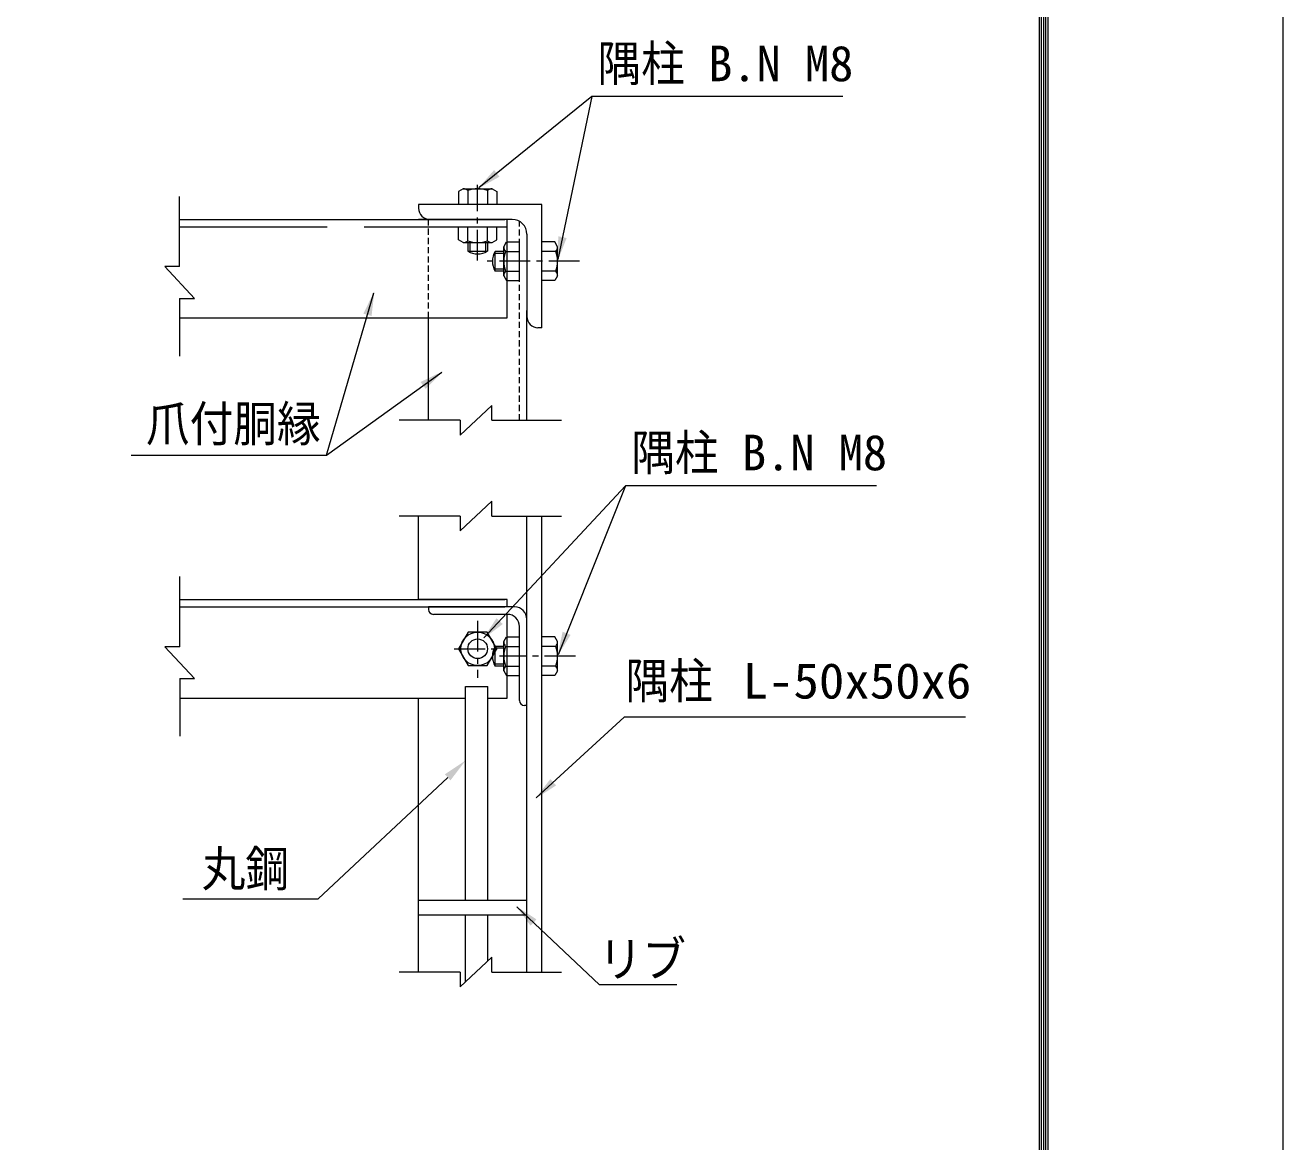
# Model space of a CAD drawing. Units: millimetres, scale not verified. Extents: x -4455 to 4455, y -3150 to 3150.
# Drawn here: x 2923 to 4455, y -1053 to 308 of the extents above; entities that cross this region are included whole.
import ezdxf
from ezdxf.enums import TextEntityAlignment as Align

# ---------------------------------------------------------------- set-up
doc = ezdxf.new("R2010")
doc.units = ezdxf.units.MM
doc.header["$LTSCALE"] = 30
for name, pattern in [('DASHED', [7.5, 6, -1.5]), ('USER1', [2, 1.25, -0.25, 0.25, -0.25]), ('USER2', [0.375, 0.25, -0.125])]:
    doc.linetypes.add(name, pattern=pattern)
for name, color, linetype, lineweight in [('0-0_7詳細', 7, 'Continuous', 18), ('0-3_0', 1, 'Continuous', 18), ('0-E_D-TTL', 7, 'Continuous', 9)]:
    doc.layers.add(name, color=color, linetype=linetype, lineweight=lineweight)
doc.styles.add('ＭＳ ゴシック', font='')
doc.styles.get('ＭＳ ゴシック').set_extended_font_data('MS Gothic')

# ---------------------------------------------------------------- blocks, each defined once
blk = doc.blocks.new('50X6')
at = {"layer": '0-3_0', "color": 7, "lineweight": 9}
for p, q in [((0, 1500), (45, 1500)), ((0, 1500), (0, 0)), ((180, 360), (180, 1365)), ((360, 180), (1365, 180)), ((0, 0), (1500, 0)), ((1500, 0), (1500, 45))]:
    blk.add_line(p, q, dxfattribs=at)
for centre, radius, start, end in [((45, 1365), 135, 0, 90), ((360, 360), 180, 180, 270.0001), ((1365, 45), 135, 0, 90.0001)]:
    blk.add_arc(centre, radius, start, end, dxfattribs=at)

msp = doc.modelspace()

# ---------------------------------------------------------------- linework, layer by layer
at = {"layer": '0-0_7詳細', "lineweight": 9}
for p, q in [((3612.91, 220.87), (3571.56, 22.19)), ((3456.19, 108.43), (3450.43, 105.11)), ((3456.19, 108.43), (3491.71, 108.43)), ((3491.71, 108.43), (3497.47, 105.11)), ((3450.43, 105.11), (3450.43, 89.23)), ((3461.95, 106.37), (3461.95, 89.23)), ((3485.95, 106.37), (3485.95, 89.23)), ((3497.47, 105.11), (3497.47, 89.23)), ((3110.79, 71.23), (3506.95, 71.23)), ((3509.95, 71.23), (3401.95, 71.23)), ((3450.43, 62.23), (3497.47, 62.23)), ((3450.43, 46.36), (3450.43, 62.23)), ((3461.95, 45.09), (3461.95, 62.23)), ((3485.95, 45.09), (3485.95, 62.23)), ((3509.95, -48.77), (3509.95, 71.23)), ((3456.19, 43.03), (3450.43, 46.36)), ((3456.19, 43.03), (3491.71, 43.03)), ((3461.95, 43.03), (3461.95, 32.37)), ((3461.95, 32.37), (3485.95, 32.37)), ((3485.95, 43.03), (3485.95, 32.37)), ((3495.09, 8.23), (3495.09, 32.23)), ((3505.75, 32.23), (3495.09, 32.23)), ((3505.75, 2.47), (3505.75, 37.99)), ((3507.81, 32.23), (3524.95, 32.23)), ((3524.95, -3.29), (3524.95, 43.75)), ((3567.83, 43.75), (3551.95, 43.75)), ((3551.95, -3.29), (3551.95, 43.75)), ((3569.09, 32.23), (3551.95, 32.23)), ((3571.15, 37.99), (3567.83, 43.75)), ((3571.15, 2.47), (3571.15, 37.99)), ((3505.75, 8.23), (3495.09, 8.23)), ((3505.75, 2.47), (3509.08, -3.29)), ((3507.81, 8.23), (3524.95, 8.23)), ((3569.09, 8.23), (3551.95, 8.23)), ((3571.15, 2.47), (3567.83, -3.29)), ((3509.08, -3.29), (3524.95, -3.29)), ((3567.83, -3.29), (3551.95, -3.29)), ((3533.95, -173.5), (3533.95, -39.77)), ((3110.79, -48.77), (3509.95, -48.77)), ((3413.95, -173.5), (3413.95, -48.77)), ((3289.75, -216.01), (3430.27, -114.75)), ((3654.06, -253.2), (3571.89, -459.12)), ((3401.95, -391.98), (3401.95, -290.21)), ((3533.95, -845.83), (3533.95, -290.21)), ((3551.95, -845.83), (3551.95, -290.21)), ((3110.95, -391.98), (3506.95, -391.98)), ((3509.95, -391.98), (3401.95, -391.98)), ((3424.45, -391.98), (3424.75, -391.98)), ((3509.95, -400.98), (3509.95, -391.98)), ((3110.95, -400.98), (3506.95, -400.98)), ((3518.95, -400.98), (3413.95, -400.98)), ((3413.95, -400.98), (3413.95, -403.98)), ((3509.95, -409.98), (3419.95, -409.98)), ((3509.95, -511.98), (3509.95, -409.98)), ((3524.95, -514.98), (3524.95, -424.98)), ((3533.95, -520.98), (3533.95, -415.98)), ((3505.75, -478.74), (3505.75, -443.22)), ((3524.95, -484.5), (3524.95, -437.46)), ((3567.83, -437.46), (3551.95, -437.46)), ((3551.95, -484.5), (3551.95, -437.46)), ((3571.15, -443.22), (3567.83, -437.46)), ((3571.15, -478.74), (3571.15, -443.22)), ((3495.09, -472.98), (3495.09, -448.98)), ((3505.75, -448.98), (3495.09, -448.98)), ((3507.81, -448.98), (3524.95, -448.98)), ((3569.09, -448.98), (3551.95, -448.98)), ((3505.75, -472.98), (3495.09, -472.98)), ((3507.81, -472.98), (3524.95, -472.98)), ((3569.09, -472.98), (3551.95, -472.98)), ((3505.75, -478.74), (3509.08, -484.5)), ((3509.08, -484.5), (3524.95, -484.5)), ((3567.83, -484.5), (3551.95, -484.5)), ((3571.15, -478.74), (3567.83, -484.5)), ((3459.27, -758.46), (3459.27, -498.04)), ((3459.27, -498.04), (3486.27, -498.04)), ((3486.27, -758.46), (3486.27, -498.04)), ((3110.95, -511.98), (3459.27, -511.98)), ((3401.95, -845.83), (3401.95, -511.98)), ((3486.27, -511.98), (3509.95, -511.98)), ((3533.95, -520.98), (3530.95, -520.98)), ((3533.95, -758.46), (3401.95, -758.46)), ((3533.95, -776.46), (3401.95, -776.46)), ((3459.27, -857.67), (3459.27, -776.46)), ((3486.27, -832.6), (3486.27, -776.46))]:
    msp.add_line(p, q, dxfattribs=at)
at = {"layer": '0-0_7詳細', "color": 1, "linetype": 'USER1'}
for p, q in [((3473.95, 21.13), (3473.95, 113.5)), ((3597.96, 20.23), (3481.51, 20.23)), ((3473.95, -417.79), (3473.95, -487.18)), ((3445.39, -451.98), (3502.51, -451.98)), ((3593.05, -460.98), (3500.69, -460.98))]:
    msp.add_line(p, q, dxfattribs=at)
at = {"layer": '0-0_7詳細', "color": 4}
for p, q in [((3110.79, 13.67), (3110.79, 99.25)), ((3092.79, 13.67), (3128.79, -25.1)), ((3110.79, 13.67), (3092.79, 13.67)), ((3110.79, -25.1), (3110.79, -95.3)), ((3110.79, -25.1), (3128.79, -25.1)), ((3452.63, -191.5), (3491.4, -155.5)), ((3491.4, -173.5), (3491.4, -155.5)), ((3452.63, -173.5), (3378.41, -173.5)), ((3452.63, -173.5), (3452.63, -191.5)), ((3491.4, -173.5), (3576.09, -173.5)), ((3452.63, -308.21), (3491.4, -272.21)), ((3491.4, -290.21), (3491.4, -272.21)), ((3452.63, -290.21), (3378.41, -290.21)), ((3452.63, -290.21), (3452.63, -308.21)), ((3491.4, -290.21), (3576.09, -290.21)), ((3110.95, -449.54), (3110.95, -363.96)), ((3092.95, -449.54), (3128.95, -488.31)), ((3110.95, -449.54), (3092.95, -449.54)), ((3110.95, -488.31), (3110.95, -558.51)), ((3110.95, -488.31), (3128.95, -488.31)), ((3452.63, -863.83), (3491.4, -827.83)), ((3491.4, -845.83), (3491.4, -827.83)), ((3452.63, -845.83), (3378.41, -845.83)), ((3452.63, -845.83), (3452.63, -863.83)), ((3491.4, -845.83), (3576.09, -845.83))]:
    msp.add_line(p, q, dxfattribs=at)
at = {"layer": '0-0_7詳細', "color": 3, "linetype": 'DASHED'}
msp.add_line((3110.79, 62.23), (3509.95, 62.23), dxfattribs=at)
at = {"layer": '0-0_7詳細', "color": 1, "linetype": 'USER2'}
for p, q in [((3413.95, -48.77), (3413.95, 71.31)), ((3524.95, -173.5), (3524.95, 68.82))]:
    msp.add_line(p, q, dxfattribs=at)
at = {"layer": '0-0_7詳細', "color": 1}
for p, q in [((3464.35, 43.03), (3464.35, 31.16)), ((3483.55, 43.03), (3483.55, 31.16)), ((3505.75, 29.83), (3493.88, 29.83)), ((3505.75, 10.63), (3493.88, 10.63)), ((3505.75, -451.38), (3493.88, -451.38)), ((3505.75, -470.58), (3493.88, -470.58)), ((3437.41, -608.58), (3279.71, -756.77)), ((3114.97, -756.77), (3279.71, -756.77))]:
    msp.add_line(p, q, dxfattribs=at)
at = {"layer": '0-0_7詳細', "lineweight": 9}
for points in [[(3918.71, 220.87), (3612.91, 220.87), (3475.51, 109.69)], [(3491.71, 43.03), (3497.47, 46.36), (3497.47, 62.23)], [(3505.75, 37.99), (3509.08, 43.75), (3524.95, 43.75)], [(3051.75, -216.01), (3289.75, -216.01), (3347.56, -18.14)], [(3959.87, -253.2), (3654.06, -253.2), (3481.64, -438.76)], [(3505.75, -443.22), (3509.08, -437.46), (3524.95, -437.46)], [(4068.11, -535.15), (3652.28, -535.15), (3545.36, -633.58)], [(3716.42, -861.46), (3622.5, -861.46), (3521.67, -766.31)]]:
    msp.add_lwpolyline(points, dxfattribs=at)
at = {"layer": '0-0_7詳細', "color": 3}
msp.add_lwpolyline([(3497.47, -451.98), (3485.71, -431.61), (3462.19, -431.61), (3450.43, -451.98), (3462.19, -472.35), (3485.71, -472.35)], close=True, dxfattribs=at)
for radius in [20.4, 12]:
    msp.add_circle((3473.95, -451.98), radius, dxfattribs=at)
at = {"layer": '0-0_7詳細', "lineweight": 9}
for centre, radius, start, end in [((3456.19, 99.34), 9.09, 50.6618, 90), ((3473.95, 72.43), 36, 70.52878, 109.47122), ((3491.71, 99.34), 9.09, 90, 129.3382), ((3456.19, 52.12), 9.09, 270, 309.3382), ((3473.95, 79.03), 36, 250.52878, 289.47122), ((3473.95, 53.16), 24, 240, 300), ((3491.71, 52.12), 9.09, 230.6618, 270), ((3515.88, 20.23), 24, 150, 210), ((3514.84, 37.99), 9.09, 180, 219.3382), ((3541.75, 20.23), 36, 160.52878, 199.47122), ((3535.15, 20.23), 36, 340.52878, 19.47122), ((3562.07, 37.99), 9.09, 320.6618, 0), ((3514.84, 2.47), 9.09, 140.6618, 180), ((3562.07, 2.47), 9.09, 0, 39.3382), ((3419.95, -403.98), 6, 180, 270), ((3509.95, -424.98), 15, 0, 90), ((3518.95, -415.98), 15, 0, 90), ((3514.84, -443.22), 9.09, 180, 219.3382), ((3562.07, -443.22), 9.09, 320.6618, 0), ((3515.88, -460.98), 24, 150, 210), ((3541.75, -460.98), 36, 160.52878, 199.47122), ((3535.15, -460.98), 36, 340.52878, 19.47122), ((3514.84, -478.74), 9.09, 140.6618, 180), ((3562.07, -478.74), 9.09, 0, 39.3382), ((3530.95, -514.98), 6, 180, 270)]:
    msp.add_arc(centre, radius, start, end, dxfattribs=at)
at = {"layer": '0-0_7詳細'}
for points in [[(3473.95, 108.43), (3494, 131.35), (3500.55, 123.25)], [(3571.15, 20.23), (3572.17, 50.66), (3582.37, 48.54)], [(3348.12, -16.22), (3344.71, -46.48), (3334.71, -43.56)], [(3431.9, -113.59), (3410.6, -135.35), (3404.51, -126.9)], [(3480.28, -440.22), (3496.89, -414.7), (3504.52, -421.79)], [(3571.15, -460.98), (3577.43, -431.18), (3587.11, -435.05)], [(3543.89, -634.94), (3562.43, -610.79), (3569.49, -618.45)], [(3520.21, -764.94), (3545.61, -781.74), (3538.46, -789.32)]]:
    msp.add_solid(points, dxfattribs=at)
at = {"layer": '0-0_7詳細', "color": 1}
msp.add_solid([(3433.98, -604.94), (3459.27, -588.04), (3440.83, -612.23)], dxfattribs=at)
at = {"layer": '0-E_D-TTL', "color": 2, "lineweight": 18}
msp.add_lwpolyline([(-4454.85, 3150.21), (4454.85, 3150.21), (4454.85, -3150.21), (-4454.85, -3150.21)], close=True, dxfattribs=at)
at = {"layer": '0-E_D-TTL'}
for points in [[(-4168.47, 2916.87), (4168.47, 2916.87), (4168.47, -2916.87), (-4168.47, -2916.87)], [(-4165.81, 2914.21), (4165.81, 2914.21), (4165.81, -2914.21), (-4165.81, -2914.21)], [(-4163.16, 2911.56), (4163.16, 2911.56), (4163.16, -2911.56), (-4163.16, -2911.56)], [(-4160.51, 2908.91), (4160.51, 2908.91), (4160.51, -2908.91), (-4160.51, -2908.91)], [(-4157.86, 2906.26), (4157.86, 2906.26), (4157.86, -2906.26), (-4157.86, -2906.26)]]:
    msp.add_lwpolyline(points, close=True, dxfattribs=at)

# ---------------------------------------------------------------- block references
at = {"layer": '0-0_7詳細', "xscale": 0.1, "yscale": 0.1, "rotation": 180}
msp.add_blockref('50X6', (3551.95, 89.23), dxfattribs=at)

# ---------------------------------------------------------------- texts
at = {"layer": '0-0_7詳細', "color": 3, "style": 'ＭＳ ゴシック'}
for s, width, p in [('隅柱', 0.9, (3619.94, 226.6)), ('爪付胴縁', 0.9, (3069.89, -212.29)), ('隅柱', 0.9, (3661.09, -247.48)), ('隅柱', 0.9, (3654.01, -525.63)), ('L-50x50x6', 1.05, (3796.82, -525.63)), ('丸鋼', 0.9, (3137.8, -754.6)), ('リブ', 0.9, (3621.29, -864.55))]:
    msp.add_text(s, height=43.33, dxfattribs=dict(at, width=width)).set_placement(p, align=Align.BOTTOM_LEFT)
for p in [(3754.75, 226.6), (3795.9, -247.48)]:
    msp.add_text('B.N M8', height=43.33, dxfattribs=at).set_placement(p, align=Align.BOTTOM_LEFT)

doc.saveas('drawing.dxf')
